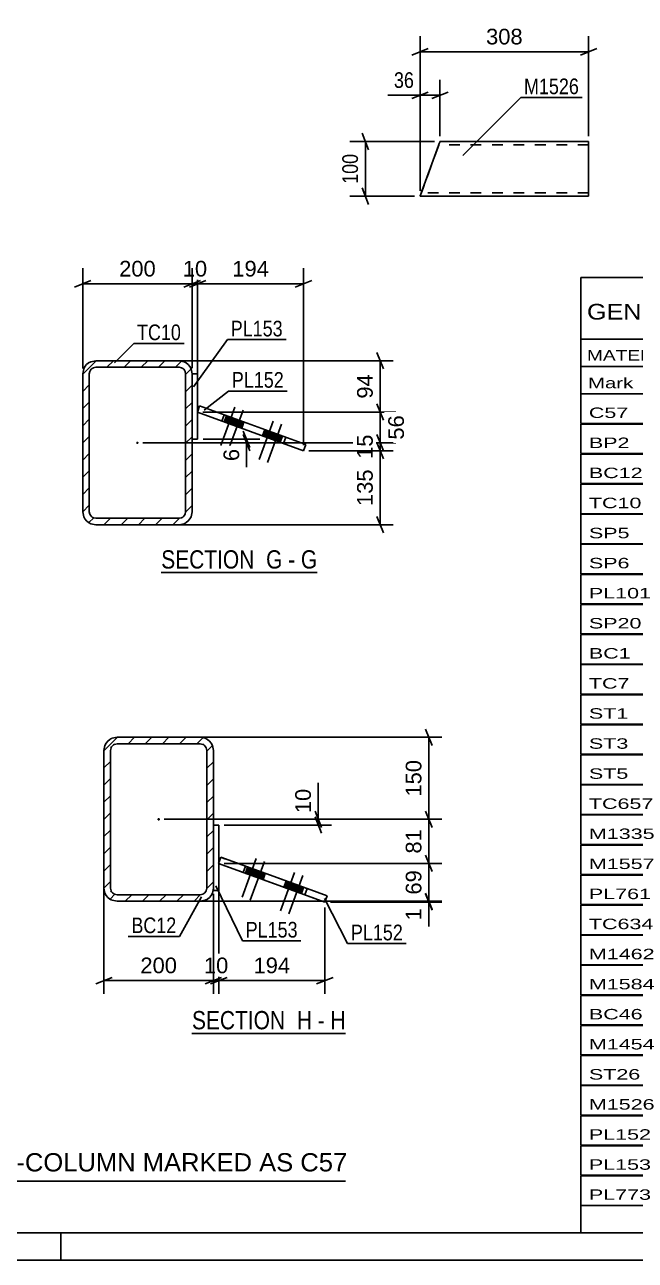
# Model space of a CAD drawing. Header units: millimetres. Extents: x 0 to 841, y 0 to 594.
# Drawn here: x 414.4 to 526, y 0 to 226 of the extents above; entities that cross this region are included whole.
import ezdxf

# ---------------------------------------------------------------- set-up
doc = ezdxf.new("R2010")
doc.units = ezdxf.units.MM
doc.linetypes.add('DXK_LINE_DOT2', pattern=[3.9198, 1.9599, -1.9599])
doc.linetypes.add('DXK_LINE_DOT3', pattern=[5.9187, 2.979, -0.9799, 0.9799, -0.9799])
doc.styles.add('Arial', font='ARIAL.TTF', dxfattribs={"height": 0.2})
doc.styles.add('Arial Narrow', font='ARIALN.TTF', dxfattribs={"height": 0.2})

# ---------------------------------------------------------------- blocks, each defined once
blk = doc.blocks.new('Unknown-256180323-1134')
at = {"color": 5, "linetype": 'Continuous'}
for p, q in [((5, 5), (836, 5)), ((421, 0), (421, 5)), ((0, 0), (841, 0))]:
    blk.add_line(p, q, dxfattribs=at)
blk = doc.blocks.new('Unknown-256180323-15 - 1486')
at = {"color": 6, "linetype": 'Continuous'}
blk.add_line((439.35, 125.77), (467.85, 125.77), dxfattribs=at)
at = {"color": 0, "linetype": 'Continuous'}
blk.add_wipeout([(457.46, 126.52), (457.46, 130.02), (439.35, 130.02), (439.35, 126.52)], dxfattribs=at)
at = {"color": 7, "linetype": 'Continuous', "style": 'Arial Narrow'}
blk.add_text('SECTION ', height=3.34, dxfattribs=at).set_placement((439.35, 126.52))
at = {"color": 0, "linetype": 'Continuous'}
blk.add_wipeout([(461.49, 126.52), (461.49, 130.02), (458.51, 130.02), (458.51, 126.52)], dxfattribs=at)
at = {"color": 7, "linetype": 'Continuous', "style": 'Arial Narrow'}
blk.add_text('G', height=3.34, dxfattribs=at).set_placement((458.51, 126.52))
at = {"color": 0, "linetype": 'Continuous'}
blk.add_wipeout([(463.82, 126.52), (463.82, 130.02), (462.54, 130.02), (462.54, 126.52)], dxfattribs=at)
at = {"color": 7, "linetype": 'Continuous', "style": 'Arial Narrow'}
blk.add_text('-', height=3.34, dxfattribs=at).set_placement((462.54, 126.52))
at = {"color": 0, "linetype": 'Continuous'}
blk.add_wipeout([(467.85, 126.52), (467.85, 130.02), (464.87, 130.02), (464.87, 126.52)], dxfattribs=at)
at = {"color": 7, "linetype": 'Continuous', "style": 'Arial Narrow'}
blk.add_text('G', height=3.34, dxfattribs=at).set_placement((464.87, 126.52))
blk = doc.blocks.new('Unknown-256180323-19 - 5311')
at = {"color": 6, "linetype": 'Continuous'}
blk.add_line((444.97, 41.5), (473.04, 41.5), dxfattribs=at)
at = {"color": 0, "linetype": 'Continuous'}
blk.add_wipeout([(463.08, 42.25), (463.08, 45.75), (444.97, 45.75), (444.97, 42.25)], dxfattribs=at)
at = {"color": 7, "linetype": 'Continuous', "style": 'Arial Narrow'}
blk.add_text('SECTION ', height=3.34, dxfattribs=at).set_placement((444.97, 42.25))
at = {"color": 0, "linetype": 'Continuous'}
blk.add_wipeout([(466.9, 42.25), (466.9, 45.75), (464.13, 45.75), (464.13, 42.25)], dxfattribs=at)
at = {"color": 7, "linetype": 'Continuous', "style": 'Arial Narrow'}
blk.add_text('H', height=3.34, dxfattribs=at).set_placement((464.13, 42.25))
at = {"color": 0, "linetype": 'Continuous'}
blk.add_wipeout([(469.22, 42.25), (469.22, 45.75), (467.95, 45.75), (467.95, 42.25)], dxfattribs=at)
at = {"color": 7, "linetype": 'Continuous', "style": 'Arial Narrow'}
blk.add_text('-', height=3.34, dxfattribs=at).set_placement((467.95, 42.25))
at = {"color": 0, "linetype": 'Continuous'}
blk.add_wipeout([(473.04, 42.25), (473.04, 45.75), (470.27, 45.75), (470.27, 42.25)], dxfattribs=at)
at = {"color": 7, "linetype": 'Continuous', "style": 'Arial Narrow'}
blk.add_text('H', height=3.34, dxfattribs=at).set_placement((470.27, 42.25))
blk = doc.blocks.new('Bolt-256180323-1488 - 1486')
at = {"linetype": 'Continuous'}
for points in [[(450.85, 153.34), (452.54, 152.73), (452.95, 153.86), (451.26, 154.47)], [(452.36, 152.79), (454.05, 152.18), (454.46, 153.31), (452.77, 153.92)], [(457.87, 150.79), (459.56, 150.17), (459.97, 151.3), (458.28, 151.92)], [(459.38, 150.24), (461.07, 149.62), (461.48, 150.75), (459.79, 151.37)]]:
    blk.add_hatch(color=1, dxfattribs=at).paths.add_polyline_path(points)
at = {"color": 1, "linetype": 'Continuous'}
for p, q in [((452.79, 156.04), (450.22, 149)), ((451.26, 154.47), (450.85, 153.34)), ((454.3, 155.49), (451.73, 148.45)), ((452.77, 153.92), (452.36, 152.79)), ((452.95, 153.86), (452.54, 152.73)), ((454.46, 153.31), (454.05, 152.18)), ((459.81, 153.49), (457.24, 146.44)), ((458.28, 151.92), (457.87, 150.79)), ((461.32, 152.94), (458.76, 145.89)), ((459.79, 151.37), (459.38, 150.24)), ((459.97, 151.3), (459.56, 150.17)), ((461.48, 150.75), (461.07, 149.62))]:
    blk.add_line(p, q, dxfattribs=at)
blk = doc.blocks.new('Part-256180323-1572 - 1486')
at = {"color": 2, "linetype": 'Continuous'}
for p, q in [((445, 162.16), (445, 162.12)), ((446, 162.16), (445, 162.16)), ((446, 162.16), (446, 150.16)), ((446, 150.16), (445, 150.16))]:
    blk.add_line(p, q, dxfattribs=at)
at = {"color": 7, "linetype": 'DXK_LINE_DOT2'}
for q in [(445, 162.12), (445, 150.16)]:
    blk.add_line((445, 150.16), q, dxfattribs=at)
blk = doc.blocks.new('Part-256180323-1544 - 1486')
at = {"color": 2, "linetype": 'Continuous'}
for p, q in [((445.95, 155.13), (446.36, 156.25)), ((446.36, 156.25), (465.76, 149.19)), ((465.35, 148.07), (445.95, 155.13)), ((461.71, 149.39), (462.12, 150.52)), ((465.35, 148.07), (465.76, 149.19))]:
    blk.add_line(p, q, dxfattribs=at)
at = {"color": 7, "linetype": 'DXK_LINE_DOT2'}
blk.add_line((450.43, 153.5), (450.84, 154.62), dxfattribs=at)
blk = doc.blocks.new('Part-256180323-1615 - 1486')
at = {"linetype": 'Continuous'}
h = blk.add_hatch(dxfattribs=at)
h.set_pattern_fill('', scale=0.7, style=0, pattern_type=0)
h.set_pattern_definition([(45, (425.0006, 136.9172), (-1.57154, 1.57154), [])])
h.paths.add_polyline_path([(425, 162.12), (425, 136.92), (425.18, 136), (425.7, 135.22), (426.48, 134.7), (427.4, 134.52), (442.6, 134.52), (443.52, 134.7), (444.3, 135.22), (444.82, 136), (445, 136.92), (445, 162.12), (444.82, 163.04), (444.3, 163.81), (443.52, 164.33), (442.6, 164.52), (427.4, 164.52), (426.48, 164.33), (425.7, 163.81), (425.18, 163.04)])
h.paths.add_polyline_path([(426.55, 162.97), (426.94, 163.23), (427.4, 163.32), (442.6, 163.32), (443.06, 163.23), (443.45, 162.97), (443.71, 162.58), (443.8, 162.12), (443.8, 136.92), (443.71, 136.46), (443.45, 136.07), (443.06, 135.81), (442.6, 135.72), (427.4, 135.72), (426.94, 135.81), (426.55, 136.07), (426.29, 136.46), (426.2, 136.92), (426.2, 162.12), (426.29, 162.58)])
blk.add_hatch(color=246, dxfattribs=at).paths.add_polyline_path([(435, 149.42, -1), (435, 149.62, -1)])
at = {"color": 2, "linetype": 'Continuous'}
for p, q in [((425.18, 163.04), (425, 162.12)), ((427.4, 164.52), (426.48, 164.33)), ((426.94, 163.23), (427.4, 163.32)), ((427.4, 164.52), (442.6, 164.52)), ((427.4, 163.32), (442.6, 163.32)), ((443.52, 164.33), (442.6, 164.52)), ((442.6, 163.32), (443.06, 163.23)), ((445, 162.12), (444.82, 163.04)), ((425, 136.92), (425, 162.12)), ((426.2, 162.12), (426.29, 162.58)), ((426.2, 136.92), (426.2, 162.12)), ((443.71, 162.58), (443.8, 162.12)), ((443.8, 136.92), (443.8, 162.12)), ((445, 136.92), (445, 162.12)), ((425, 136.92), (425.18, 136)), ((426.29, 136.46), (426.2, 136.92)), ((427.4, 135.72), (426.94, 135.81)), ((427.4, 135.72), (442.6, 135.72)), ((443.06, 135.81), (442.6, 135.72)), ((443.8, 136.92), (443.71, 136.46)), ((444.82, 136), (445, 136.92)), ((426.48, 134.7), (427.4, 134.52)), ((427.4, 134.52), (442.6, 134.52)), ((442.6, 134.52), (443.52, 134.7))]:
    blk.add_line(p, q, dxfattribs=at)
at = {"color": 7, "linetype": 'DXK_LINE_DOT3'}
blk.add_line((435, 149.52), (435, 149.52), dxfattribs=at)
at = {"color": 246, "linetype": 'DXK_LINE_DOT2'}
blk.add_line((435, 149.52), (435, 149.52), dxfattribs=at)
at = {"color": 246, "linetype": 'Continuous'}
blk.add_circle((435, 149.52), 0.1, dxfattribs=at)
at = {"color": 2, "linetype": 'Continuous'}
for centre, radius, start, end in [((427.4, 162.12), 2.4, 112.5, 157.5), ((427.4, 162.12), 1.2, 112.5, 157.5), ((442.6, 162.12), 1.2, 22.5, 67.5), ((442.6, 162.12), 2.4, 22.5, 67.5), ((427.4, 136.92), 2.4, 202.5, 247.5), ((427.4, 136.92), 1.2, 202.5, 247.5), ((442.6, 136.92), 1.2, 292.5, 337.5), ((442.6, 136.92), 2.4, 292.5, 337.5)]:
    blk.add_arc(centre, radius, start, end, dxfattribs=at)
blk = doc.blocks.new('Part-256180323-5410 - 5311')
at = {"linetype": 'Continuous'}
h = blk.add_hatch(dxfattribs=at)
h.set_pattern_fill('', scale=0.7, style=0, pattern_type=0)
h.set_pattern_definition([(45, (428.8748, 68.0554), (-1.57154, 1.57154), [])])
h.paths.add_polyline_path([(428.87, 93.26), (428.87, 68.06), (429.06, 67.14), (429.58, 66.36), (430.36, 65.84), (431.27, 65.66), (446.47, 65.66), (447.39, 65.84), (448.17, 66.36), (448.69, 67.14), (448.87, 68.06), (448.87, 93.26), (448.69, 94.17), (448.17, 94.95), (447.39, 95.47), (446.47, 95.66), (431.27, 95.66), (430.36, 95.47), (429.58, 94.95), (429.06, 94.17)])
h.paths.add_polyline_path([(430.43, 94.1), (430.82, 94.36), (431.27, 94.46), (446.47, 94.46), (446.93, 94.36), (447.32, 94.1), (447.58, 93.71), (447.67, 93.26), (447.67, 68.06), (447.58, 67.6), (447.32, 67.21), (446.93, 66.95), (446.47, 66.86), (431.27, 66.86), (430.82, 66.95), (430.43, 67.21), (430.17, 67.6), (430.07, 68.06), (430.07, 93.26), (430.17, 93.71)])
blk.add_hatch(color=246, dxfattribs=at).paths.add_polyline_path([(438.87, 80.55, -1), (438.87, 80.75, -1)])
at = {"color": 2, "linetype": 'Continuous'}
for p, q in [((431.27, 95.66), (430.36, 95.47)), ((431.27, 95.65), (431.27, 95.66)), ((431.27, 95.66), (446.47, 95.66)), ((446.47, 95.65), (446.47, 95.66)), ((447.39, 95.47), (446.47, 95.66)), ((429.06, 94.17), (428.87, 93.26)), ((428.87, 93.25), (428.87, 93.26)), ((428.87, 68.06), (428.87, 93.26)), ((430.07, 93.26), (430.17, 93.71)), ((430.07, 93.25), (430.07, 93.26)), ((430.07, 68.06), (430.07, 93.26)), ((430.82, 94.36), (431.27, 94.46)), ((431.27, 94.45), (431.27, 94.46)), ((431.27, 94.46), (446.47, 94.46)), ((446.47, 94.45), (446.47, 94.46)), ((446.47, 94.46), (446.93, 94.36)), ((447.58, 93.71), (447.67, 93.26)), ((447.67, 93.25), (447.67, 93.26)), ((447.67, 68.06), (447.67, 93.26)), ((448.87, 93.26), (448.69, 94.17)), ((448.87, 93.25), (448.87, 93.26)), ((448.87, 68.06), (448.87, 93.26)), ((428.87, 68.05), (428.87, 68.06)), ((428.87, 68.06), (429.06, 67.14)), ((430.07, 68.05), (430.07, 68.06)), ((430.17, 67.6), (430.07, 68.06)), ((447.67, 68.06), (447.58, 67.6)), ((447.67, 68.05), (447.67, 68.06)), ((448.69, 67.14), (448.87, 68.06)), ((448.87, 68.05), (448.87, 68.06)), ((430.36, 65.84), (431.27, 65.66)), ((431.27, 66.86), (430.82, 66.95)), ((431.27, 66.85), (431.27, 66.86)), ((431.27, 66.86), (446.47, 66.86)), ((431.27, 65.65), (431.27, 65.66)), ((431.27, 65.66), (446.47, 65.66)), ((446.93, 66.95), (446.47, 66.86)), ((446.47, 66.85), (446.47, 66.86)), ((446.47, 65.66), (447.39, 65.84)), ((446.47, 65.65), (446.47, 65.66))]:
    blk.add_line(p, q, dxfattribs=at)
at = {"color": 7, "linetype": 'DXK_LINE_DOT3'}
blk.add_line((438.87, 80.65), (438.87, 80.66), dxfattribs=at)
at = {"color": 246, "linetype": 'DXK_LINE_DOT2'}
blk.add_line((438.87, 80.65), (438.87, 80.66), dxfattribs=at)
at = {"color": 246, "linetype": 'Continuous'}
blk.add_circle((438.87, 80.65), 0.1, dxfattribs=at)
at = {"color": 2, "linetype": 'Continuous'}
for centre, radius, start, end in [((431.27, 93.26), 2.4, 112.5, 157.5), ((446.47, 93.26), 2.4, 22.5, 67.5), ((431.27, 93.26), 1.2, 112.5, 157.5), ((446.47, 93.26), 1.2, 22.5, 67.5), ((431.27, 68.06), 2.4, 202.5, 247.5), ((431.27, 68.06), 1.2, 202.5, 247.5), ((446.47, 68.06), 1.2, 292.5, 337.5), ((446.47, 68.06), 2.4, 292.5, 337.5)]:
    blk.add_arc(centre, radius, start, end, dxfattribs=at)
blk = doc.blocks.new('Part-256180323-5321 - 5311')
at = {"color": 2, "linetype": 'Continuous'}
for p, q in [((450.23, 73.7), (449.82, 72.58)), ((449.82, 72.58), (449.82, 72.58)), ((465.59, 66.84), (449.82, 72.58)), ((450.23, 73.7), (450.23, 73.7)), ((450.23, 73.7), (466, 67.97)), ((466, 67.97), (465.59, 66.84)), ((466, 67.97), (469.66, 66.64)), ((469.25, 65.51), (465.59, 66.84)), ((469.66, 66.64), (469.25, 65.51))]:
    blk.add_line(p, q, dxfattribs=at)
at = {"color": 7, "linetype": 'DXK_LINE_DOT2'}
for p, q in [((450.23, 73.7), (449.82, 72.58)), ((449.82, 72.58), (454.35, 70.93)), ((454.76, 72.06), (450.23, 73.7)), ((454.76, 72.06), (454.35, 70.93)), ((454.35, 70.93), (469.25, 65.51)), ((469.66, 66.64), (454.76, 72.06))]:
    blk.add_line(p, q, dxfattribs=at)
blk = doc.blocks.new('Part-256180323-5340 - 5311')
at = {"color": 2, "linetype": 'Continuous'}
for p, q in [((448.87, 79.61), (449.87, 79.61)), ((449.87, 79.61), (449.87, 79.61)), ((449.87, 79.61), (449.87, 67.61)), ((448.87, 68.05), (448.87, 67.61)), ((448.87, 67.61), (448.87, 67.61)), ((449.87, 67.61), (448.87, 67.61)), ((449.87, 67.61), (449.87, 67.61))]:
    blk.add_line(p, q, dxfattribs=at)
at = {"color": 7, "linetype": 'DXK_LINE_DOT2'}
for p, q in [((448.87, 79.61), (449.87, 79.61)), ((448.87, 79.61), (448.87, 68.05)), ((449.87, 67.61), (448.87, 67.61))]:
    blk.add_line(p, q, dxfattribs=at)
blk = doc.blocks.new('Bolt-256180323-5380 - 5311')
at = {"linetype": 'Continuous'}
for points in [[(454.73, 70.79), (456.42, 70.18), (456.83, 71.3), (455.14, 71.92)], [(456.26, 70.24), (457.95, 69.62), (458.36, 70.75), (456.67, 71.36)], [(461.74, 68.24), (463.43, 67.63), (463.84, 68.75), (462.15, 69.37)], [(463.27, 67.69), (464.96, 67.07), (465.37, 68.2), (463.68, 68.81)]]:
    blk.add_hatch(color=1, dxfattribs=at).paths.add_polyline_path(points)
at = {"color": 1, "linetype": 'Continuous'}
for p, q in [((456.67, 73.49), (454.11, 66.44)), ((458.2, 72.94), (455.63, 65.89)), ((455.14, 71.92), (454.73, 70.79)), ((456.67, 71.36), (456.26, 70.24)), ((456.83, 71.3), (456.42, 70.18)), ((458.36, 70.75), (457.95, 69.62)), ((463.68, 70.94), (461.12, 63.89)), ((465.21, 70.39), (462.65, 63.34)), ((462.15, 69.37), (461.74, 68.24)), ((463.68, 68.81), (463.27, 67.69)), ((463.84, 68.75), (463.43, 67.63)), ((465.37, 68.2), (464.96, 67.07))]:
    blk.add_line(p, q, dxfattribs=at)
blk = doc.blocks.new('Part-256180323-11201 - 11200')
at = {"color": 7, "linetype": 'DXK_LINE_DOT2'}
for p, q in [((490.07, 204.02), (486.89, 195.27)), ((489.94, 203.65), (487, 195.59)), ((489.94, 203.65), (487.01, 195.59)), ((489.94, 203.65), (490.06, 203.97)), ((489.94, 203.65), (490.01, 203.84)), ((490.01, 203.84), (490.02, 203.88)), ((490.02, 203.88), (490.06, 203.97)), ((490.06, 203.97), (490.07, 204.02)), ((490.06, 203.97), (490.07, 204.02)), ((490.16, 204.27), (490.07, 204.02)), ((490.07, 204.02), (490.07, 204.02)), ((517.44, 204.02), (490.07, 204.02)), ((490.26, 204.53), (490.16, 204.27)), ((490.29, 204.62), (490.26, 204.53)), ((490.29, 204.62), (490.29, 204.62)), ((517.44, 204.02), (517.44, 203.97)), ((517.44, 203.97), (517.44, 204.02)), ((517.44, 203.88), (517.44, 203.97)), ((517.44, 203.97), (517.44, 203.88)), ((486.68, 194.71), (486.65, 194.62)), ((486.65, 194.62), (486.65, 194.62)), ((486.78, 194.97), (486.68, 194.71)), ((486.89, 195.27), (486.78, 194.97)), ((486.87, 195.22), (486.89, 195.27)), ((486.89, 195.27), (486.87, 195.22)), ((486.87, 195.22), (486.87, 195.22)), ((517.44, 195.22), (486.87, 195.22)), ((487.01, 195.59), (486.89, 195.27)), ((486.89, 195.27), (486.93, 195.4)), ((486.93, 195.4), (487, 195.59)), ((517.44, 195.27), (517.44, 195.59)), ((517.44, 195.22), (517.44, 195.27))]:
    blk.add_line(p, q, dxfattribs=at)
at = {"color": 2, "linetype": 'Continuous'}
for p, q in [((490.02, 203.88), (486.92, 195.36)), ((490.02, 203.88), (490.16, 204.27)), ((490.16, 204.27), (490.26, 204.53)), ((490.26, 204.53), (490.29, 204.62)), ((490.29, 204.62), (490.29, 204.62)), ((517.44, 204.62), (490.29, 204.62)), ((517.44, 195.82), (517.44, 204.62)), ((486.65, 194.62), (486.69, 194.71)), ((486.65, 194.62), (486.65, 194.62)), ((517.44, 194.62), (486.65, 194.62)), ((486.69, 194.71), (486.78, 194.97)), ((486.78, 194.97), (486.92, 195.36)), ((517.44, 194.62), (517.44, 195.82))]:
    blk.add_line(p, q, dxfattribs=at)
blk = doc.blocks.new('StraightDimension-256180323-10346 - 1486')
at = {"color": 7, "linetype": 'Continuous'}
for p, q in [((446, 156.26), (446, 181.43)), ((465.35, 149.07), (465.35, 181.43)), ((447.5, 179.18), (444.5, 177.98)), ((446, 178.58), (465.35, 178.58)), ((463.85, 177.98), (466.85, 179.18))]:
    blk.add_line(p, q, dxfattribs=at)
at = {"color": 0}
blk.add_wipeout([(459.61, 179.33), (459.61, 183.53), (451.74, 183.53), (451.74, 179.33)], dxfattribs=at)
at = {"color": 3, "style": 'Arial'}
blk.add_text('194', height=2.865, dxfattribs=at).set_placement((452.34, 179.93))
blk = doc.blocks.new('StraightDimension-256180323-10244 - 1486')
at = {"color": 7, "linetype": 'Continuous'}
for p, q in [((478.75, 166.02), (479.95, 163.02)), ((441.73, 164.52), (481.75, 164.52)), ((479.35, 155.13), (479.35, 164.52)), ((479.95, 153.63), (478.75, 156.63)), ((446.95, 155.13), (481.75, 155.13))]:
    blk.add_line(p, q, dxfattribs=at)
at = {"color": 0}
blk.add_wipeout([(478.6, 162.65), (474.4, 162.65), (474.4, 157), (478.6, 157)], dxfattribs=at)
at = {"color": 3, "style": 'Arial'}
blk.add_text('94', height=2.865, rotation=90.0002, dxfattribs=at).set_placement((478, 157.6))
blk = doc.blocks.new('StraightDimension-256180323-10245 - 1486')
at = {"color": 7, "linetype": 'Continuous'}
for p, q in [((478.75, 156.63), (479.95, 153.63)), ((446.95, 155.13), (482.2, 155.13)), ((479.35, 149.52), (479.35, 155.13)), ((436, 149.52), (482.2, 149.52)), ((479.95, 148.02), (478.75, 151.02))]:
    blk.add_line(p, q, dxfattribs=at)
at = {"color": 0}
blk.add_wipeout([(484.3, 155.15), (480.1, 155.15), (480.1, 149.5), (484.3, 149.5)], dxfattribs=at)
at = {"color": 3, "style": 'Arial'}
blk.add_text('56', height=2.865, rotation=90.0002, dxfattribs=at).set_placement((483.7, 150.1))
blk = doc.blocks.new('StraightDimension-256180323-10246 - 1486')
at = {"color": 7, "linetype": 'Continuous'}
for p, q in [((436, 149.52), (481.75, 149.52)), ((478.75, 151.02), (479.95, 148.02)), ((479.95, 146.57), (478.75, 149.57)), ((479.35, 148.07), (479.35, 149.52)), ((466.35, 148.07), (481.75, 148.07))]:
    blk.add_line(p, q, dxfattribs=at)
at = {"color": 0}
blk.add_wipeout([(478.6, 151.61), (474.4, 151.61), (474.4, 145.97), (478.6, 145.97)], dxfattribs=at)
at = {"color": 3, "style": 'Arial'}
blk.add_text('15', height=2.865, rotation=90.0002, dxfattribs=at).set_placement((478, 146.57))
blk = doc.blocks.new('StraightDimension-256180323-10247 - 1486')
at = {"color": 7, "linetype": 'Continuous'}
for p, q in [((479.95, 146.57), (478.75, 149.57)), ((466.35, 148.07), (481.75, 148.07)), ((479.35, 134.52), (479.35, 148.07)), ((478.75, 136.02), (479.95, 133.02)), ((441.89, 134.52), (481.75, 134.52))]:
    blk.add_line(p, q, dxfattribs=at)
at = {"color": 0}
blk.add_wipeout([(478.6, 145.23), (474.4, 145.23), (474.4, 137.36), (478.6, 137.36)], dxfattribs=at)
at = {"color": 3, "style": 'Arial'}
blk.add_text('135', height=2.865, rotation=90.0002, dxfattribs=at).set_placement((478, 137.96))
blk = doc.blocks.new('StraightDimension-256180323-10347 - 1486')
at = {"color": 7, "linetype": 'Continuous'}
for p, q in [((445, 163.16), (445, 181.43)), ((446, 156.26), (446, 181.43)), ((443.5, 177.98), (446.5, 179.18)), ((447.5, 179.18), (444.5, 177.98)), ((445, 178.58), (446, 178.58))]:
    blk.add_line(p, q, dxfattribs=at)
at = {"color": 0}
blk.add_wipeout([(448.32, 179.33), (448.32, 183.53), (442.68, 183.53), (442.68, 179.33)], dxfattribs=at)
at = {"color": 3, "style": 'Arial'}
blk.add_text('10', height=2.865, dxfattribs=at).set_placement((443.28, 179.93))
blk = doc.blocks.new('StraightDimension-256180323-10348 - 1486')
at = {"color": 7, "linetype": 'Continuous'}
for p, q in [((425, 163.12), (425, 181.43)), ((445, 163.16), (445, 181.43)), ((426.5, 179.18), (423.5, 177.98)), ((425, 178.58), (445, 178.58)), ((443.5, 177.98), (446.5, 179.18))]:
    blk.add_line(p, q, dxfattribs=at)
at = {"color": 0}
blk.add_wipeout([(438.94, 179.33), (438.94, 183.53), (431.06, 183.53), (431.06, 179.33)], dxfattribs=at)
at = {"color": 3, "style": 'Arial'}
blk.add_text('200', height=2.865, dxfattribs=at).set_placement((431.66, 179.93))
blk = doc.blocks.new('StraightDimension-256180323-10420 - 1486')
at = {"color": 7, "linetype": 'Continuous'}
for p, q in [((454.34, 151.66), (455.54, 148.66)), ((436, 149.52), (457.34, 149.52)), ((447, 150.16), (457.34, 150.16)), ((455.54, 148.02), (454.34, 151.02)), ((454.94, 149.52), (454.94, 150.16))]:
    blk.add_line(p, q, dxfattribs=at)
at = {"color": 0}
blk.add_wipeout([(454.19, 148.99), (449.99, 148.99), (449.99, 145.57), (454.19, 145.57)], dxfattribs=at)
at = {"color": 7, "linetype": 'Continuous'}
blk.add_line((454.94, 149.52), (454.94, 145.04), dxfattribs=at)
blk.add_line((454.94, 149.52), (454.94, 145.04), dxfattribs=at)
at = {"color": 3, "style": 'Arial'}
blk.add_text('6', height=2.87, rotation=90.0002, dxfattribs=at).set_placement((453.59, 146.17))
blk = doc.blocks.new('StraightDimension-256180323-10379 - 5311')
at = {"color": 7, "linetype": 'Continuous'}
for p, q in [((487.64, 82.15), (488.84, 79.15)), ((439.87, 80.65), (490.64, 80.65)), ((488.24, 72.58), (488.24, 80.65)), ((450.82, 72.58), (490.64, 72.58)), ((488.84, 71.08), (487.64, 74.08))]:
    blk.add_line(p, q, dxfattribs=at)
at = {"color": 0}
blk.add_wipeout([(487.49, 79.44), (483.29, 79.44), (483.29, 73.79), (487.49, 73.79)], dxfattribs=at)
at = {"color": 3, "style": 'Arial'}
blk.add_text('81', height=2.865, rotation=90.0002, dxfattribs=at).set_placement((486.89, 74.39))
blk = doc.blocks.new('StraightDimension-256180323-10381 - 5311')
at = {"color": 7, "linetype": 'Continuous'}
for p, q in [((446.15, 65.66), (490.64, 65.66)), ((487.64, 67.16), (488.84, 64.16)), ((488.84, 64.01), (487.64, 67.01)), ((488.24, 65.51), (488.24, 65.66)), ((470.25, 65.51), (490.64, 65.51))]:
    blk.add_line(p, q, dxfattribs=at)
at = {"color": 0}
blk.add_wipeout([(487.49, 64.99), (483.29, 64.99), (483.29, 61.56), (487.49, 61.56)], dxfattribs=at)
at = {"color": 7, "linetype": 'Continuous'}
blk.add_line((488.24, 65.51), (488.24, 61.04), dxfattribs=at)
blk.add_line((488.24, 65.51), (488.24, 61.04), dxfattribs=at)
at = {"color": 3, "style": 'Arial'}
blk.add_text('1', height=2.87, rotation=90.0002, dxfattribs=at).set_placement((486.89, 62.16))
blk = doc.blocks.new('StraightDimension-256180323-10378 - 5311')
at = {"color": 7, "linetype": 'Continuous'}
for p, q in [((443.03, 95.66), (490.64, 95.66)), ((488.84, 94.16), (487.64, 97.16)), ((488.24, 80.65), (488.24, 95.66)), ((487.64, 82.15), (488.84, 79.15)), ((439.87, 80.65), (490.64, 80.65))]:
    blk.add_line(p, q, dxfattribs=at)
at = {"color": 0}
blk.add_wipeout([(487.49, 92.09), (483.29, 92.09), (483.29, 84.22), (487.49, 84.22)], dxfattribs=at)
at = {"color": 3, "style": 'Arial'}
blk.add_text('150', height=2.865, rotation=90.0002, dxfattribs=at).set_placement((486.89, 84.82))
blk = doc.blocks.new('StraightDimension-256180323-10280 - 5311')
at = {"color": 7, "linetype": 'Continuous'}
for p, q in [((449.87, 71.56), (449.87, 48.75)), ((469.25, 64.51), (469.25, 48.75)), ((451.37, 51.75), (448.37, 50.55)), ((449.87, 51.15), (469.25, 51.15)), ((467.75, 50.55), (470.75, 51.75))]:
    blk.add_line(p, q, dxfattribs=at)
at = {"color": 0}
blk.add_wipeout([(463.5, 51.9), (463.5, 56.1), (455.62, 56.1), (455.62, 51.9)], dxfattribs=at)
at = {"color": 3, "style": 'Arial'}
blk.add_text('194', height=2.865, dxfattribs=at).set_placement((456.22, 52.5))
blk = doc.blocks.new('StraightDimension-256180323-10281 - 5311')
at = {"color": 7, "linetype": 'Continuous'}
for p, q in [((449.87, 71.56), (449.87, 48.75)), ((448.87, 67.05), (448.87, 48.75)), ((447.37, 50.55), (450.37, 51.75)), ((451.37, 51.75), (448.37, 50.55)), ((448.87, 51.15), (449.87, 51.15))]:
    blk.add_line(p, q, dxfattribs=at)
at = {"color": 0}
blk.add_wipeout([(452.2, 51.9), (452.2, 56.1), (446.55, 56.1), (446.55, 51.9)], dxfattribs=at)
at = {"color": 3, "style": 'Arial'}
blk.add_text('10', height=2.865, dxfattribs=at).set_placement((447.15, 52.5))
blk = doc.blocks.new('StraightDimension-256180323-10282 - 5311')
at = {"color": 7, "linetype": 'Continuous'}
for p, q in [((428.87, 69.38), (428.87, 48.75)), ((448.87, 67.05), (448.87, 48.75)), ((430.37, 51.75), (427.37, 50.55)), ((428.87, 51.15), (448.87, 51.15)), ((447.37, 50.55), (450.37, 51.75))]:
    blk.add_line(p, q, dxfattribs=at)
at = {"color": 0}
blk.add_wipeout([(442.81, 51.9), (442.81, 56.1), (434.94, 56.1), (434.94, 51.9)], dxfattribs=at)
at = {"color": 3, "style": 'Arial'}
blk.add_text('200', height=2.865, dxfattribs=at).set_placement((435.54, 52.5))
blk = doc.blocks.new('StraightDimension-256180323-10380 - 5311')
at = {"color": 7, "linetype": 'Continuous'}
for p, q in [((450.82, 72.58), (490.64, 72.58)), ((487.64, 74.08), (488.84, 71.08)), ((488.24, 65.66), (488.24, 72.58)), ((446.15, 65.66), (490.64, 65.66)), ((488.84, 64.16), (487.64, 67.16))]:
    blk.add_line(p, q, dxfattribs=at)
at = {"color": 0}
blk.add_wipeout([(487.49, 71.94), (483.29, 71.94), (483.29, 66.29), (487.49, 66.29)], dxfattribs=at)
at = {"color": 3, "style": 'Arial'}
blk.add_text('69', height=2.865, rotation=90.0002, dxfattribs=at).set_placement((486.89, 66.89))
blk = doc.blocks.new('StraightDimension-256180323-10432 - 5311')
at = {"color": 7, "linetype": 'Continuous'}
for p, q in [((467.45, 82.15), (468.65, 79.15)), ((439.87, 80.65), (470.45, 80.65)), ((450.87, 79.61), (470.45, 79.61)), ((468.65, 78.11), (467.45, 81.11)), ((468.05, 79.61), (468.05, 80.65))]:
    blk.add_line(p, q, dxfattribs=at)
at = {"color": 0}
blk.add_wipeout([(467.3, 86.83), (463.1, 86.83), (463.1, 81.18), (467.3, 81.18)], dxfattribs=at)
at = {"color": 7, "linetype": 'Continuous'}
blk.add_line((468.05, 80.65), (468.05, 87.35), dxfattribs=at)
blk.add_line((468.05, 80.65), (468.05, 87.35), dxfattribs=at)
at = {"color": 3, "style": 'Arial'}
blk.add_text('10', height=2.865, rotation=90.0002, dxfattribs=at).set_placement((466.7, 81.78))
blk = doc.blocks.new('StraightDimension-256180323-14344 - 11200')
at = {"color": 7, "linetype": 'Continuous'}
for p, q in [((486.65, 195.62), (486.65, 223.88)), ((517.44, 205.62), (517.44, 223.88)), ((488.15, 221.63), (485.15, 220.43)), ((515.94, 220.43), (518.94, 221.63)), ((486.65, 221.03), (517.44, 221.03))]:
    blk.add_line(p, q, dxfattribs=at)
at = {"color": 0}
blk.add_wipeout([(505.98, 221.78), (505.98, 225.98), (498.11, 225.98), (498.11, 221.78)], dxfattribs=at)
at = {"color": 3, "style": 'Arial'}
blk.add_text('308', height=2.865, dxfattribs=at).set_placement((498.71, 222.38))
blk = doc.blocks.new('StraightDimension-256180323-11675 - 11200')
at = {"color": 7, "linetype": 'Continuous'}
for p, q in [((476.05, 206.12), (477.25, 203.12)), ((489.29, 204.62), (473.8, 204.62)), ((476.65, 194.62), (476.65, 204.62)), ((485.65, 194.62), (473.8, 194.62)), ((477.25, 193.12), (476.05, 196.12))]:
    blk.add_line(p, q, dxfattribs=at)
at = {"color": 0}
blk.add_wipeout([(475.9, 202.96), (471.7, 202.96), (471.7, 196.28), (475.9, 196.28)], dxfattribs=at)
at = {"color": 3, "style": 'Arial Narrow'}
blk.add_text('100', height=2.863, rotation=90.0002, dxfattribs=at).set_placement((475.3, 196.88))
blk = doc.blocks.new('StraightDimension-256180323-11671 - 11200')
at = {"color": 7, "linetype": 'Continuous'}
for p, q in [((486.65, 195.62), (486.65, 215.92)), ((490.29, 205.62), (490.29, 215.92)), ((485.15, 212.47), (488.15, 213.67)), ((486.65, 213.07), (490.29, 213.07)), ((491.79, 213.67), (488.79, 212.47))]:
    blk.add_line(p, q, dxfattribs=at)
at = {"color": 0}
blk.add_wipeout([(486.13, 213.82), (486.13, 218.02), (481.27, 218.02), (481.27, 213.82)], dxfattribs=at)
at = {"color": 7, "linetype": 'Continuous'}
blk.add_line((486.65, 213.07), (480.75, 213.07), dxfattribs=at)
blk.add_line((486.65, 213.07), (480.75, 213.07), dxfattribs=at)
at = {"color": 3, "style": 'Arial Narrow'}
blk.add_text('36', height=2.863, dxfattribs=at).set_placement((481.87, 214.42))
blk = doc.blocks.new('Unknown-256180323-16236')
at = {"color": 7, "linetype": 'Continuous'}
for p, q in [((516, 179.75), (676, 179.75)), ((516, 168.5), (516, 179.75)), ((516, 168.5), (676, 168.5)), ((516, 168.5), (516, 163.5)), ((516, 163.5), (676, 163.5)), ((516, 163.5), (516, 158.5)), ((516, 158.5), (676, 158.5)), ((516, 158.45), (516, 153.05)), ((516, 158.45), (676, 158.45)), ((516, 153.05), (676, 153.05)), ((516, 152.95), (516, 147.55)), ((516, 152.95), (676, 152.95)), ((516, 147.55), (676, 147.55)), ((516, 147.45), (516, 142.05)), ((516, 147.45), (676, 147.45)), ((516, 142.05), (676, 142.05)), ((516, 141.95), (516, 136.55)), ((516, 141.95), (676, 141.95)), ((516, 136.55), (676, 136.55)), ((516, 136.45), (516, 131.05)), ((516, 136.45), (676, 136.45)), ((516, 131.05), (676, 131.05)), ((516, 130.95), (516, 125.55)), ((516, 130.95), (676, 130.95)), ((516, 125.55), (676, 125.55)), ((516, 125.45), (516, 120.05)), ((516, 125.45), (676, 125.45)), ((516, 120.05), (676, 120.05)), ((516, 119.95), (516, 114.55)), ((516, 119.95), (676, 119.95)), ((516, 114.55), (676, 114.55)), ((516, 114.45), (516, 109.05)), ((516, 114.45), (676, 114.45)), ((516, 109.05), (676, 109.05)), ((516, 108.95), (516, 103.55)), ((516, 108.95), (676, 108.95)), ((516, 103.55), (676, 103.55)), ((516, 103.45), (516, 98.05)), ((516, 103.45), (676, 103.45)), ((516, 98.05), (676, 98.05)), ((516, 97.95), (516, 92.55)), ((516, 97.95), (676, 97.95)), ((516, 92.55), (676, 92.55)), ((516, 92.45), (516, 87.05)), ((516, 92.45), (676, 92.45)), ((516, 87.05), (676, 87.05)), ((516, 86.95), (516, 81.55)), ((516, 86.95), (676, 86.95)), ((516, 81.55), (676, 81.55)), ((516, 81.45), (516, 76.05)), ((516, 81.45), (676, 81.45)), ((516, 76.05), (676, 76.05)), ((516, 75.95), (516, 70.55)), ((516, 75.95), (676, 75.95)), ((516, 70.55), (676, 70.55)), ((516, 70.45), (516, 65.05)), ((516, 70.45), (676, 70.45)), ((516, 65.05), (676, 65.05)), ((516, 64.95), (516, 59.55)), ((516, 64.95), (676, 64.95)), ((516, 59.55), (676, 59.55)), ((516, 59.45), (516, 54.05)), ((516, 59.45), (676, 59.45)), ((516, 54.05), (676, 54.05)), ((516, 53.95), (516, 48.55)), ((516, 53.95), (676, 53.95)), ((516, 48.55), (676, 48.55)), ((516, 48.45), (516, 43.05)), ((516, 48.45), (676, 48.45)), ((516, 43.05), (676, 43.05)), ((516, 42.95), (516, 37.55)), ((516, 42.95), (676, 42.95)), ((516, 37.55), (676, 37.55)), ((516, 37.45), (516, 32.05)), ((516, 37.45), (676, 37.45)), ((516, 32.05), (676, 32.05)), ((516, 31.95), (516, 26.55)), ((516, 31.95), (676, 31.95)), ((516, 26.55), (676, 26.55)), ((516, 26.45), (516, 21.05)), ((516, 26.45), (676, 26.45)), ((516, 21.05), (676, 21.05)), ((516, 20.95), (516, 15.55)), ((516, 20.95), (676, 20.95)), ((516, 15.55), (676, 15.55)), ((516, 15.45), (516, 10.05)), ((516, 15.45), (676, 15.45)), ((516, 10.05), (676, 10.05)), ((516, 10), (676, 10)), ((516, 10), (516, 5)), ((516, 5), (676, 5))]:
    blk.add_line(p, q, dxfattribs=at)
at = {"color": 7, "style": 'Arial Narrow'}
for s, height, width, p in [('GENERAL NOTES & WELD DETAILS :', 2.8633, 1.4, (517.15, 172.06)), ("MATERIAL LIST FOR ASSEMBLY MK'D", 1.9089, 1.6, (517.15, 164.56)), ('Mark', 1.909, 1.7, (517.34, 159.5))]:
    blk.add_text(s, height=height, dxfattribs=dict(at, width=width)).set_placement(p)
at = {"color": 7, "linetype": 'Continuous', "style": 'Arial Narrow', "width": 1.794707}
for s, p in [('C57', (517.5, 154.06)), ('BP2', (517.5, 148.56)), ('BC12', (517.5, 143.06)), ('TC10', (517.5, 137.56)), ('SP5', (517.5, 132.06)), ('SP6', (517.5, 126.56)), ('PL101', (517.5, 121.06)), ('SP20', (517.5, 115.56)), ('BC1', (517.5, 110.06)), ('TC7', (517.5, 104.56)), ('ST1', (517.5, 99.06)), ('ST3', (517.5, 93.56)), ('ST5', (517.5, 88.06)), ('TC657', (517.5, 82.56)), ('M1335', (517.5, 77.06)), ('M1557', (517.5, 71.56)), ('PL761', (517.5, 66.06)), ('TC634', (517.5, 60.56)), ('M1462', (517.5, 55.06)), ('M1584', (517.5, 49.56)), ('BC46', (517.5, 44.06)), ('M1454', (517.5, 38.56)), ('ST26', (517.5, 33.06)), ('M1526', (517.5, 27.56)), ('PL152', (517.5, 22.06)), ('PL153', (517.5, 16.56)), ('PL773', (517.5, 11.06))]:
    blk.add_text(s, height=1.909, dxfattribs=at).set_placement(p)
blk = doc.blocks.new('Unknown-256180323-16237')
at = {"color": 7, "linetype": 'Continuous'}
blk.add_line((403, 14.5), (473, 14.5), dxfattribs=at)
at = {"color": 7, "style": 'Arial'}
blk.add_text('ONE-COLUMN MARKED AS C57', height=3.3428, dxfattribs=at).set_placement((402.76, 16.25))
blk = doc.blocks.new('Mark-256180323-1540 - 1486')
at = {"color": 0}
blk.add_wipeout([(461.75, 159.59), (461.75, 162.59), (452.25, 162.59), (452.25, 159.59)], dxfattribs=at)
blk.add_wipeout([(461.75, 159.59), (461.75, 162.59), (452.25, 162.59), (452.25, 159.59)], dxfattribs=at)
at = {"color": 30, "linetype": 'Continuous'}
for p, q in [((447.22, 155.46), (451.65, 158.99)), ((451.65, 158.99), (462.35, 158.99))]:
    blk.add_line(p, q, dxfattribs=at)
at = {"color": 3, "style": 'Arial Narrow'}
blk.add_text('PL152', height=2.863, dxfattribs=at).set_placement((452.25, 159.59))
blk = doc.blocks.new('Mark-256180323-1568 - 1486')
at = {"color": 0}
blk.add_wipeout([(461.55, 168.98), (461.55, 171.98), (452.05, 171.98), (452.05, 168.98)], dxfattribs=at)
blk.add_wipeout([(461.55, 168.98), (461.55, 171.98), (452.05, 171.98), (452.05, 168.98)], dxfattribs=at)
at = {"color": 30, "linetype": 'Continuous'}
for p, q in [((445.23, 159.73), (451.45, 168.38)), ((451.45, 168.38), (462.15, 168.38))]:
    blk.add_line(p, q, dxfattribs=at)
at = {"color": 3, "style": 'Arial Narrow'}
blk.add_text('PL153', height=2.863, dxfattribs=at).set_placement((452.05, 168.98))
blk = doc.blocks.new('Mark-256180323-1611 - 1486')
at = {"color": 0}
blk.add_wipeout([(442.96, 168.29), (442.96, 171.29), (434.92, 171.29), (434.92, 168.29)], dxfattribs=at)
blk.add_wipeout([(442.96, 168.29), (442.96, 171.29), (434.92, 171.29), (434.92, 168.29)], dxfattribs=at)
at = {"color": 30, "linetype": 'Continuous'}
for p, q in [((430.79, 164.16), (434.32, 167.69)), ((434.32, 167.69), (443.56, 167.69))]:
    blk.add_line(p, q, dxfattribs=at)
at = {"color": 3, "style": 'Arial Narrow'}
blk.add_text('TC10', height=2.863, dxfattribs=at).set_placement((434.92, 168.29))
blk = doc.blocks.new('Mark-256180323-5406 - 5311')
at = {"color": 0}
blk.add_wipeout([(442.11, 59.83), (442.11, 62.83), (433.89, 62.83), (433.89, 59.83)], dxfattribs=at)
blk.add_wipeout([(442.11, 59.83), (442.11, 62.83), (433.89, 62.83), (433.89, 59.83)], dxfattribs=at)
at = {"color": 30, "linetype": 'Continuous'}
for p in [(446.72, 66.48), (433.29, 59.23)]:
    blk.add_line(p, (442.71, 59.23), dxfattribs=at)
at = {"color": 3, "style": 'Arial Narrow'}
blk.add_text('BC12', height=2.863, dxfattribs=at).set_placement((433.89, 59.83))
blk = doc.blocks.new('Mark-256180323-5317 - 5311')
at = {"color": 0}
blk.add_wipeout([(483.51, 58.52), (483.51, 61.52), (474.01, 61.52), (474.01, 58.52)], dxfattribs=at)
blk.add_wipeout([(483.51, 58.52), (483.51, 61.52), (474.01, 61.52), (474.01, 58.52)], dxfattribs=at)
at = {"color": 30, "linetype": 'Continuous'}
for p, q in [((469.2, 66.14), (473.41, 57.92)), ((473.41, 57.92), (484.11, 57.92))]:
    blk.add_line(p, q, dxfattribs=at)
at = {"color": 3, "style": 'Arial Narrow'}
blk.add_text('PL152', height=2.863, dxfattribs=at).set_placement((474.01, 58.52))
blk = doc.blocks.new('Mark-256180323-10447 - 5311')
at = {"color": 0}
blk.add_wipeout([(464.28, 59.03), (464.28, 62.03), (454.78, 62.03), (454.78, 59.03)], dxfattribs=at)
blk.add_wipeout([(464.28, 59.03), (464.28, 62.03), (454.78, 62.03), (454.78, 59.03)], dxfattribs=at)
at = {"color": 30, "linetype": 'Continuous'}
for p, q in [((449.32, 68.5), (454.18, 58.43)), ((454.18, 58.43), (464.88, 58.43))]:
    blk.add_line(p, q, dxfattribs=at)
at = {"color": 3, "style": 'Arial Narrow'}
blk.add_text('PL153', height=2.863, dxfattribs=at).set_placement((454.78, 59.03))
blk = doc.blocks.new('Mark-256180323-11852 - 11200')
at = {"color": 0}
blk.add_wipeout([(515.69, 213.28), (515.69, 216.28), (505.64, 216.28), (505.64, 213.28)], dxfattribs=at)
blk.add_wipeout([(515.69, 213.28), (515.69, 216.28), (505.64, 216.28), (505.64, 213.28)], dxfattribs=at)
at = {"color": 30, "linetype": 'Continuous'}
for p, q in [((494.44, 202.07), (505.04, 212.68)), ((505.04, 212.68), (516.29, 212.68))]:
    blk.add_line(p, q, dxfattribs=at)
at = {"color": 3, "style": 'Arial Narrow'}
blk.add_text('M1526', height=2.863, dxfattribs=at).set_placement((505.64, 213.28))

msp = doc.modelspace()

# ---------------------------------------------------------------- block references
for name in ['Unknown-256180323-1134', 'Part-256180323-11201 - 11200', 'Unknown-256180323-16236', 'Part-256180323-1615 - 1486', 'Part-256180323-1572 - 1486', 'Part-256180323-1544 - 1486', 'Bolt-256180323-1488 - 1486', 'Part-256180323-5410 - 5311', 'Part-256180323-5340 - 5311', 'Part-256180323-5321 - 5311', 'Bolt-256180323-5380 - 5311', 'Unknown-256180323-16237']:
    msp.add_blockref(name, (0, 0))

# ---------------------------------------------------------------- next in the draw order: block references
for name in ['StraightDimension-256180323-14344 - 11200', 'StraightDimension-256180323-10346 - 1486', 'Unknown-256180323-15 - 1486', 'StraightDimension-256180323-10379 - 5311', 'StraightDimension-256180323-10381 - 5311', 'Unknown-256180323-19 - 5311']:
    msp.add_blockref(name, (0, 0))

# ---------------------------------------------------------------- next in the draw order: block references
for name in ['Mark-256180323-11852 - 11200', 'StraightDimension-256180323-11675 - 11200', 'StraightDimension-256180323-10244 - 1486', 'StraightDimension-256180323-10378 - 5311', 'StraightDimension-256180323-10280 - 5311']:
    msp.add_blockref(name, (0, 0))

# ---------------------------------------------------------------- next in the draw order: block references
for name in ['StraightDimension-256180323-11671 - 11200', 'StraightDimension-256180323-10245 - 1486', 'StraightDimension-256180323-10432 - 5311', 'StraightDimension-256180323-10281 - 5311']:
    msp.add_blockref(name, (0, 0))

# ---------------------------------------------------------------- next in the draw order: block references
for name in ['StraightDimension-256180323-10347 - 1486', 'StraightDimension-256180323-10246 - 1486', 'StraightDimension-256180323-10282 - 5311']:
    msp.add_blockref(name, (0, 0))

# ---------------------------------------------------------------- next in the draw order: block references
for name in ['StraightDimension-256180323-10348 - 1486', 'StraightDimension-256180323-10247 - 1486', 'StraightDimension-256180323-10380 - 5311']:
    msp.add_blockref(name, (0, 0))

# ---------------------------------------------------------------- next in the draw order: block references
for name in ['Mark-256180323-1611 - 1486', 'Mark-256180323-1540 - 1486', 'StraightDimension-256180323-10420 - 1486', 'Mark-256180323-10447 - 5311', 'Mark-256180323-5406 - 5311', 'Mark-256180323-5317 - 5311']:
    msp.add_blockref(name, (0, 0))

# ---------------------------------------------------------------- next in the draw order: block references
msp.add_blockref('Mark-256180323-1568 - 1486', (0, 0))

doc.saveas('drawing.dxf')
